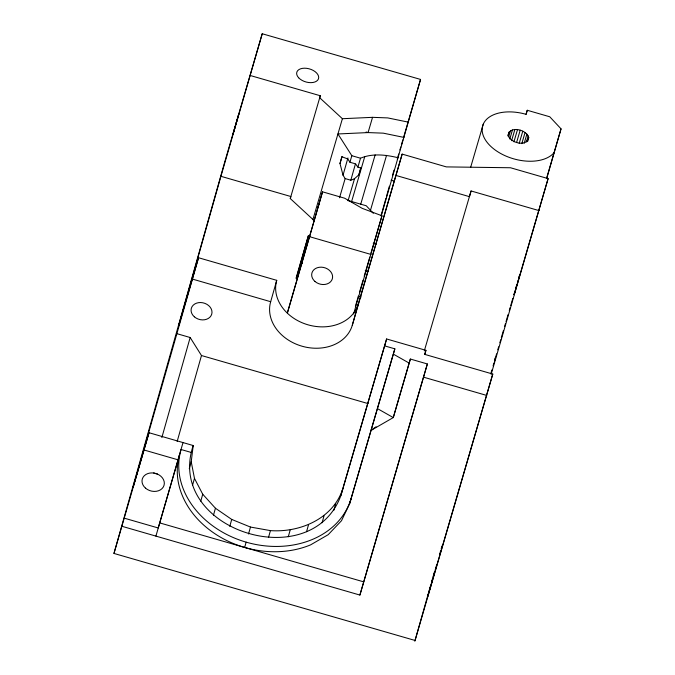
<?xml version="1.0" encoding="UTF-8"?>
<svg xmlns="http://www.w3.org/2000/svg" width="675" height="675" viewBox="0 0 675 675"><rect width="100%" height="100%" fill="white"/><g stroke="black" fill="none" stroke-linecap="round" stroke-linejoin="round"><path stroke-width="1.01" d="M528.753 137.616C526.956 147.302 510.14 143.108 508.157 135.084C509.946 125.39 526.762 129.583 528.753 137.616L527.572 141.649M381.173 216.118L420.542 79.431L262.221 33.75L224.809 161.671L113.965 553.441L415.049 640.457L492.775 374.06L424.786 354.4L425.933 350.333L386.615 338.968L340.841 495.686C310.829 576.357 165.021 529.462 193.21 445.534L149.023 432.726L133.085 487.223L198.534 257.74L276.733 280.336A42.466 34.045 15.8 0 0 307.969 324.81A42.466 34.045 15.8 0 0 358.324 303.919L402.157 154.111L446.344 166.894L510.494 167.754L548.1 178.622L491.147 374.338M189.27 468.695L191.227 461.776L193.21 445.534M113.965 553.441L149.023 432.726M262.221 33.75L220.927 176.31L178.647 325.747L198.534 257.74M161.848 437.56L190.164 337.508L176.563 333.577M177.171 441.442L201.479 355.531L190.164 337.508M155.908 536.11L183.026 442.555M124.208 518.147L158.212 527.968L179.558 454.798A88.476 70.934 15.8 0 0 213.629 532.862A88.476 70.934 15.8 0 0 310.576 544.877L328.202 534.676L341.499 520.712L349.549 503.93L394.858 348.84L384.657 345.887M192.518 485.308L194.476 478.389L191.227 461.776M200.77 501.154L202.728 494.235L194.476 478.389M314.052 221.214L312.938 219.476L290.267 198.551L290.841 196.518L220.927 176.31M250.391 75.549L320.304 95.749L319.731 97.782L342.394 118.716L372.541 117.332L387.762 117.914L408.451 122.167M402.157 154.111L352.282 325.291A42.466 34.045 15.8 0 1 301.927 346.182A42.466 34.045 15.8 0 1 270.683 301.708L276.733 280.336M213.477 515.152L215.435 508.233L202.728 494.235M296.055 278.252L308.306 235.862L310.255 236.427M296.317 278.302L308.306 235.862M287.415 312.609L322.54 191.827L344.647 198.214L362.18 208.339L381.966 215.781L353.624 313.951M318.119 206.947L319.224 203.048M287.398 313.141L322.54 191.827M229.77 526.348L231.727 519.429L215.435 508.233M339.989 163.536L341.963 156.769L347.844 158.988L349.92 162.236L355.598 163.882L357.893 167.147L360.83 168.067L358.855 174.833L354.518 178.689L350.823 180.225L345.144 178.58L343.027 175.188L339.989 163.536L341.989 156.457M244.645 547.45L246.139 542.152A88.476 70.934 15.8 0 1 181.052 449.508L191.253 452.452M248.527 533.984L250.484 527.065L231.727 519.429M350.823 180.225L355.371 164.143M358.855 174.833L360.83 167.839M268.481 537.536L270.439 530.617C299.945 532.752 333.222 518.704 342.799 488.767L386.615 338.968M288.276 536.768L290.233 529.85M381.164 215.249L385.982 198.222M386.547 196.222L389.382 186.207M352.282 325.291L358.324 303.919M306.551 531.723L308.509 524.804M322.068 522.745L324.025 515.827M333.762 510.46L335.72 503.542M340.841 495.686L342.799 488.767M349.549 503.93L394.858 348.84M376.068 426.769L371.056 430.388L393.28 417.58L410.358 359.041L427.359 363.96L359.893 595.063L121.905 526.281M539.055 210.617L471.066 190.957L469.454 196.653L396.107 175.483M359.893 595.063L427.359 363.96M470.618 167.434L483.292 124.107A38.652 23.102 16.3 0 1 526.095 114.337L527.251 110.27L549.737 116.767L561.035 128.841L546.75 178.436M414.83 641.25L430.532 585.773M431.671 581.715L432.532 578.678M433.105 576.653L434.54 571.59M434.599 572.164L427.748 596.371L492.775 374.06M435.164 570.147L436.598 565.102M439.737 554.006L440.589 550.977M441.163 548.961L442.015 545.932M494.429 360.872L495.281 357.851M514.097 294.747L516.864 284.96M517.421 283.002L518.248 280.066M518.797 278.108L519.632 275.172M343.027 175.188L347.929 157.967M236.149 123.112L238.781 114.185L232.917 134.443L235.55 125.516M290.267 198.551L320.304 95.749M312.938 219.476L342.394 118.716M339.525 197.775L345.144 178.58M349.92 162.236L351.827 155.706L337.939 133.962L368.077 132.578L383.307 133.161L403.996 137.422M348.064 200.753L354.518 178.689M357.893 167.147L360.501 158.212C372.414 153.132 385.99 154.769 398.233 157.773M372.541 117.332L368.077 132.578L366.112 132.013M351.54 201.791L364.787 156.49M360.712 204.255L375.131 154.929M370.347 210.735L386.539 155.368M392.555 175.154L394.023 170.117M397.263 159.038L398.739 154.001M399.921 149.968L400.807 146.947M401.389 144.931L402.865 139.894M403.456 137.877L420.542 79.431M355.379 306.374L358.324 296.317M359.497 292.292L363.032 280.218M364.205 276.193L369.79 257.074M370.972 253.049L381.966 215.781M410.358 359.041L393.28 417.58L377.426 408.594M424.297 350.933L471.066 190.957M424.761 354.367L425.933 350.333M507.87 135.962L509.051 131.92M508.714 136.806L510.486 130.739M509.802 139.042L512.46 129.946M511.599 140.695L514.848 129.583M513.937 141.809L517.48 129.684M516.637 142.357L520.18 130.241M526.07 114.303L527.251 110.27M519.218 143.328L522.762 131.212M521.8 143.632L525.049 132.536M524.23 143.193L526.888 134.114M526.382 141.902L528.145 135.844M546.59 178.225L561.035 128.841M491.012 372.971L491.898 369.951M493.079 365.918L493.957 362.897M494.547 360.88L496.614 353.827M497.787 349.802L498.673 346.773M499.854 342.748L500.732 339.719M501.322 337.702L503.39 330.649M504.562 326.624L505.448 323.595M506.039 321.587L508.106 314.533M509.279 310.5L510.165 307.479M510.756 305.463L512.814 298.409M513.996 294.376L514.882 291.355M515.472 289.339L516.94 284.302M518.712 278.252L519.598 275.231M514.114 294.713L548.1 178.622M250.484 527.065L270.439 530.617M351.827 155.706L360.501 158.212M391.078 180.2L394.099 181.069M348.072 200.509L366.263 205.774L373.326 213.317M309.833 236.765L371.022 254.45M300.341 263.098L302.358 263.68M192.493 279.104L270.683 301.708M423.622 377.19L486.734 395.432M201.479 355.531L367.985 403.566M144.129 450.023L178.132 459.852M159.646 522.88L363.639 581.842M373.233 243.287L376.026 244.333M365.268 270.515L368.061 271.569M393.356 354.13L409.21 363.116M351.042 498.639A88.476 70.934 15.8 0 1 246.139 542.152M361.15 296.975A46.01 27.498 16.3 0 1 358.256 296.198M554.411 152.238A38.652 23.102 16.3 0 1 507.735 156.819A38.652 23.102 16.3 0 1 483.292 124.107M157.444 473.993A11.323 9.079 15.8 0 1 153.664 472.905M314.963 281.45A10.614 8.513 15.8 0 0 332.336 278.8A10.614 8.513 15.8 0 0 319.106 267.3A10.614 8.513 15.8 0 0 314.963 281.45M298.671 77.802A11.323 6.767 16.3 0 0 317.697 80.148A11.323 6.767 16.3 0 0 306.627 68.318A11.323 6.767 16.3 0 0 298.671 77.802M194.366 316.82A10.614 8.513 15.8 0 0 211.731 314.17A10.614 8.513 15.8 0 0 198.501 302.67A10.614 8.513 15.8 0 0 194.366 316.82M145.522 488.143A11.323 9.079 15.8 0 0 164.042 485.317A11.323 9.079 15.8 0 0 149.934 473.048A11.323 9.079 15.8 0 0 145.522 488.143"/></g></svg>
